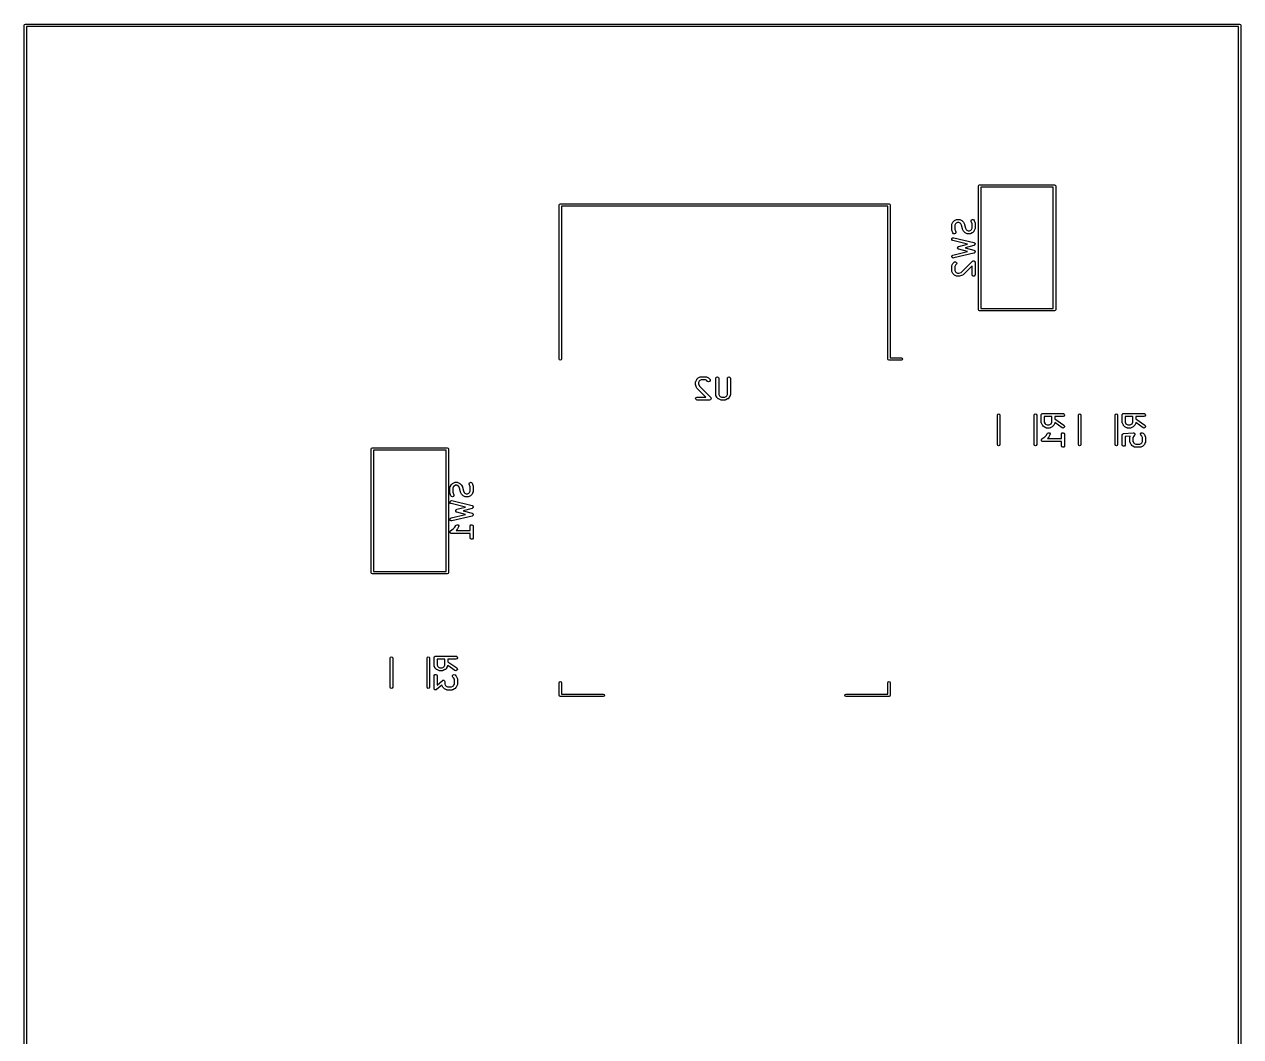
# Model space of a CAD drawing. Extents: x 107 to 167, y -145 to -45.
# Drawn here: x 107 to 167.1, y -95 to -45 of the extents above; entities that cross this region are included whole.
import ezdxf

# ---------------------------------------------------------------- set-up
doc = ezdxf.new("R2010")
doc.units = 0
doc.layers.add('BLACK', color=7, linetype='CONTINUOUS')

msp = doc.modelspace()

# ---------------------------------------------------------------- linework, layer by layer
at = {"layer": 'BLACK', "linetype": 'CONTINUOUS'}
for p, q in [((106.95, -45), (106.965, -44.9646)), ((106.95, -145), (106.95, -45)), ((106.965, -44.9646), (107, -44.95)), ((107, -44.95), (167, -44.95)), ((107.05, -45.05), (107.05, -144.95)), ((166.95, -45.05), (107.05, -45.05)), ((166.95, -144.95), (166.95, -45.05)), ((167, -44.95), (167.035, -44.9646)), ((167.035, -44.9646), (167.05, -45)), ((167.05, -45), (167.05, -145)), ((154.108, -52.8976), (154.15, -52.88)), ((154.15, -52.88), (157.85, -52.88)), ((157.85, -52.88), (157.892, -52.8976)), ((154.09, -52.94), (154.108, -52.8976)), ((154.09, -59.06), (154.09, -52.94)), ((154.21, -53), (154.21, -59)), ((157.79, -53), (154.21, -53)), ((157.79, -59), (157.79, -53)), ((157.892, -52.8976), (157.91, -52.94)), ((157.91, -52.94), (157.91, -59.06)), ((133.375, -53.88), (133.393, -53.8376)), ((133.375, -61.5), (133.375, -53.88)), ((133.393, -53.8376), (133.435, -53.82)), ((133.435, -53.82), (149.675, -53.82)), ((149.615, -53.94), (133.495, -53.94)), ((133.495, -53.94), (133.495, -61.5)), ((149.615, -61.5), (149.615, -53.94)), ((149.675, -53.82), (149.717, -53.8376)), ((149.717, -53.8376), (149.735, -53.88)), ((149.735, -53.88), (149.735, -61.44)), ((152.847, -54.7089), (152.895, -54.6613)), ((152.895, -54.6613), (152.913, -54.6484)), ((152.913, -54.6484), (152.914, -54.6472)), ((152.914, -54.6472), (153.009, -54.5996)), ((153.009, -54.5996), (153.034, -54.5922)), ((153.034, -54.5922), (153.039, -54.5932)), ((153.039, -54.5932), (153.043, -54.5917)), ((153.043, -54.5917), (153.138, -54.5917)), ((153.138, -54.5917), (153.164, -54.5962)), ((153.164, -54.5962), (153.167, -54.5991)), ((153.167, -54.5991), (153.172, -54.5996)), ((153.172, -54.5996), (153.267, -54.6472)), ((153.267, -54.6472), (153.285, -54.6606)), ((153.285, -54.6606), (153.286, -54.6613)), ((153.286, -54.6613), (153.334, -54.7089)), ((153.73, -54.6646), (153.749, -54.6169)), ((153.734, -54.6904), (153.73, -54.6646)), ((153.777, -54.8217), (153.734, -54.6904)), ((153.749, -54.6169), (153.794, -54.5925)), ((153.794, -54.5925), (153.844, -54.6028)), ((153.844, -54.6028), (153.876, -54.6429)), ((153.876, -54.6429), (153.924, -54.7858)), ((152.777, -54.8571), (152.782, -54.8315)), ((152.777, -55.0952), (152.777, -54.8571)), ((152.778, -55.0968), (152.777, -55.0952)), ((152.781, -55.119), (152.778, -55.0968)), ((152.829, -55.2618), (152.781, -55.119)), ((152.782, -54.8315), (152.785, -54.8281)), ((152.785, -54.8236), (152.833, -54.7284)), ((152.785, -54.8281), (152.785, -54.8236)), ((152.861, -55.302), (152.829, -55.2618)), ((152.833, -54.7284), (152.846, -54.7104)), ((152.846, -54.7104), (152.847, -54.7089)), ((152.956, -55.2879), (152.911, -55.3123)), ((152.962, -54.8063), (152.927, -54.8748)), ((152.927, -54.8748), (152.927, -55.0831)), ((152.927, -55.0831), (152.971, -55.2144)), ((152.975, -55.2401), (152.956, -55.2879)), ((152.992, -54.7759), (152.962, -54.8063)), ((152.971, -55.2144), (152.975, -55.2401)), ((153.061, -54.7417), (152.992, -54.7759)), ((153.12, -54.7417), (153.061, -54.7417)), ((153.189, -54.7759), (153.12, -54.7417)), ((153.219, -54.8063), (153.189, -54.7759)), ((153.258, -54.8833), (153.219, -54.8063)), ((153.303, -55.0658), (153.258, -54.8833)), ((153.305, -55.0688), (153.303, -55.0658)), ((153.309, -55.0812), (153.305, -55.0688)), ((153.357, -55.1764), (153.309, -55.0812)), ((153.334, -54.7089), (153.347, -54.7272)), ((153.347, -54.7272), (153.348, -54.7284)), ((153.348, -54.7284), (153.396, -54.8236)), ((153.358, -55.1775), (153.357, -55.1764)), ((153.371, -55.1959), (153.358, -55.1775)), ((153.418, -55.2435), (153.371, -55.1959)), ((153.396, -54.8236), (153.399, -54.836)), ((153.399, -54.836), (153.401, -54.839)), ((153.401, -54.839), (153.447, -55.0214)), ((153.42, -55.2442), (153.418, -55.2435)), ((153.438, -55.2576), (153.42, -55.2442)), ((153.533, -55.3052), (153.438, -55.2576)), ((153.447, -55.0214), (153.485, -55.0984)), ((153.485, -55.0984), (153.516, -55.1288)), ((153.516, -55.1288), (153.584, -55.1631)), ((153.584, -55.1631), (153.644, -55.1631)), ((153.644, -55.1631), (153.713, -55.1288)), ((153.791, -55.2576), (153.695, -55.3052)), ((153.713, -55.1288), (153.743, -55.0984)), ((153.743, -55.0984), (153.777, -55.0299)), ((153.777, -55.0299), (153.777, -54.8217)), ((153.792, -55.2564), (153.791, -55.2576)), ((153.81, -55.2435), (153.792, -55.2564)), ((153.858, -55.1959), (153.81, -55.2435)), ((153.872, -55.1764), (153.858, -55.1944)), ((153.858, -55.1944), (153.858, -55.1959)), ((153.919, -55.0812), (153.872, -55.1764)), ((153.92, -55.0767), (153.919, -55.0812)), ((153.923, -55.0733), (153.92, -55.0767)), ((153.927, -55.0476), (153.923, -55.0733)), ((153.924, -54.7858), (153.927, -54.808)), ((153.927, -54.808), (153.927, -54.8095)), ((153.927, -54.8095), (153.927, -55.0476)), ((152.781, -55.5929), (152.784, -55.5416)), ((152.811, -55.634), (152.781, -55.5929)), ((152.784, -55.5416), (152.819, -55.5044)), ((152.835, -55.6444), (152.811, -55.634)), ((152.819, -55.5044), (152.87, -55.4985)), ((153.546, -55.8136), (152.835, -55.6444)), ((152.911, -55.3123), (152.861, -55.302)), ((152.87, -55.4985), (153.87, -55.7366)), ((153.119, -55.9275), (153.546, -55.8136)), ((153.872, -55.882), (153.429, -56)), ((153.538, -55.3057), (153.533, -55.3052)), ((153.541, -55.3086), (153.538, -55.3057)), ((153.567, -55.3131), (153.541, -55.3086)), ((153.662, -55.3131), (153.567, -55.3131)), ((153.666, -55.3116), (153.662, -55.3131)), ((153.67, -55.3126), (153.666, -55.3116)), ((153.695, -55.3052), (153.67, -55.3126)), ((153.87, -55.7366), (153.894, -55.7469)), ((153.878, -55.8775), (153.872, -55.882)), ((153.886, -55.8766), (153.878, -55.8775)), ((153.899, -55.8632), (153.886, -55.8766)), ((153.894, -55.7469), (153.898, -55.7532)), ((153.898, -55.7532), (153.905, -55.7566)), ((153.914, -55.8526), (153.899, -55.8632)), ((153.905, -55.7566), (153.913, -55.7733)), ((153.913, -55.7733), (153.924, -55.7881)), ((153.916, -55.845), (153.914, -55.8526)), ((153.921, -55.8393), (153.916, -55.845)), ((153.922, -55.8209), (153.921, -55.8393)), ((153.927, -55.8031), (153.922, -55.8209)), ((153.924, -55.7881), (153.924, -55.7959)), ((153.924, -55.7959), (153.927, -55.8031)), ((152.778, -56.433), (152.792, -56.3838)), ((152.798, -56.4801), (152.778, -56.433)), ((152.792, -56.3838), (152.835, -56.3556)), ((152.844, -56.5031), (152.798, -56.4801)), ((152.835, -56.3556), (153.546, -56.1864)), ((153.87, -56.2634), (152.87, -56.5015)), ((153.063, -56.0064), (153.068, -55.9877)), ((153.066, -56.0127), (153.063, -56.0064)), ((153.066, -56.0195), (153.066, -56.0127)), ((153.077, -56.0354), (153.066, -56.0195)), ((153.068, -55.9877), (153.07, -55.9684)), ((153.07, -55.9684), (153.075, -55.9635)), ((153.075, -55.9635), (153.077, -55.9569)), ((153.077, -55.9569), (153.093, -55.9458)), ((153.085, -56.053), (153.077, -56.0354)), ((153.091, -56.0559), (153.085, -56.053)), ((153.095, -56.0615), (153.091, -56.0559)), ((153.093, -55.9458), (153.106, -55.9321)), ((153.119, -56.0725), (153.095, -56.0615)), ((153.106, -55.9321), (153.113, -55.9315)), ((153.113, -55.9315), (153.119, -55.9275)), ((153.546, -56.1864), (153.119, -56.0725)), ((153.429, -56), (153.872, -56.118)), ((153.876, -56.2591), (153.87, -56.2634)), ((153.872, -56.118), (153.895, -56.129)), ((153.884, -56.2584), (153.876, -56.2591)), ((153.897, -56.2453), (153.884, -56.2584)), ((153.895, -56.129), (153.9, -56.1354)), ((153.913, -56.2352), (153.897, -56.2453)), ((153.9, -56.1354), (153.907, -56.139)), ((153.907, -56.139), (153.914, -56.1559)), ((153.915, -56.2277), (153.913, -56.2352)), ((153.914, -56.1559), (153.925, -56.171)), ((153.92, -56.2221), (153.915, -56.2277)), ((153.922, -56.2037), (153.92, -56.2221)), ((153.927, -56.186), (153.922, -56.2037)), ((153.925, -56.171), (153.924, -56.1788)), ((153.924, -56.1788), (153.927, -56.186)), ((152.777, -56.9048), (152.782, -56.8791)), ((152.777, -57.1429), (152.777, -56.9048)), ((152.782, -56.8791), (152.785, -56.8757)), ((152.785, -56.8712), (152.833, -56.776)), ((152.785, -56.8757), (152.785, -56.8712)), ((152.833, -56.776), (152.846, -56.758)), ((152.87, -56.5015), (152.844, -56.5031)), ((152.846, -56.758), (152.847, -56.7565)), ((152.847, -56.7565), (152.895, -56.7089)), ((152.895, -56.7089), (152.916, -56.6939)), ((152.916, -56.6939), (152.967, -56.6895)), ((152.962, -56.8539), (152.927, -56.9225)), ((152.927, -56.9225), (152.927, -57.1252)), ((153.001, -56.8149), (152.962, -56.8539)), ((152.967, -56.6895), (153.009, -56.7189)), ((153.022, -56.7684), (153.001, -56.8149)), ((153.009, -56.7189), (153.022, -56.7684)), ((153.24, -57.2202), (153.799, -56.6613)), ((153.777, -56.8954), (153.334, -57.3387)), ((153.777, -57.3333), (153.777, -56.8954)), ((153.799, -56.6613), (153.813, -56.6519)), ((153.813, -56.6519), (153.815, -56.6493)), ((153.815, -56.6493), (153.817, -56.649)), ((153.817, -56.649), (153.821, -56.6463)), ((153.821, -56.6463), (153.843, -56.6443)), ((153.843, -56.6443), (153.865, -56.6404)), ((153.865, -56.6404), (153.868, -56.6421)), ((153.868, -56.6421), (153.872, -56.6418)), ((153.872, -56.6418), (153.89, -56.6548)), ((153.89, -56.6548), (153.91, -56.6661)), ((153.91, -56.6661), (153.911, -56.6693)), ((153.911, -56.6693), (153.914, -56.6713)), ((153.914, -56.6713), (153.92, -56.6931)), ((153.92, -56.6931), (153.927, -56.7143)), ((153.927, -56.7143), (153.927, -57.3333)), ((152.779, -57.1471), (152.777, -57.1429)), ((152.778, -57.1514), (152.779, -57.1471)), ((152.785, -57.1764), (152.778, -57.1514)), ((152.833, -57.2716), (152.785, -57.1764)), ((152.834, -57.2728), (152.833, -57.2716)), ((152.847, -57.2911), (152.834, -57.2728)), ((152.895, -57.3387), (152.847, -57.2911)), ((152.896, -57.3394), (152.895, -57.3387)), ((152.914, -57.3528), (152.896, -57.3394)), ((153.009, -57.4004), (152.914, -57.3528)), ((152.927, -57.1252), (152.962, -57.1937)), ((152.962, -57.1937), (152.992, -57.2241)), ((152.992, -57.2241), (153.061, -57.2583)), ((153.014, -57.4009), (153.009, -57.4004)), ((153.017, -57.4038), (153.014, -57.4009)), ((153.043, -57.4083), (153.017, -57.4038)), ((153.138, -57.4083), (153.043, -57.4083)), ((153.061, -57.2583), (153.126, -57.2583)), ((153.126, -57.2583), (153.24, -57.2202)), ((153.14, -57.4078), (153.138, -57.4083)), ((153.162, -57.4045), (153.14, -57.4078)), ((153.305, -57.3569), (153.162, -57.4045)), ((153.308, -57.3541), (153.305, -57.3569)), ((153.313, -57.3537), (153.308, -57.3541)), ((153.334, -57.3387), (153.313, -57.3537)), ((153.795, -57.3815), (153.777, -57.3333)), ((153.839, -57.4072), (153.795, -57.3815)), ((153.89, -57.3983), (153.839, -57.4072)), ((153.923, -57.359), (153.89, -57.3983)), ((153.927, -57.3333), (153.923, -57.359)), ((154.108, -59.1024), (154.09, -59.06)), ((154.15, -59.12), (154.108, -59.1024)), ((157.85, -59.12), (154.15, -59.12)), ((154.21, -59), (157.79, -59)), ((157.892, -59.1024), (157.85, -59.12)), ((157.91, -59.06), (157.892, -59.1024)), ((133.393, -61.5424), (133.375, -61.5)), ((133.435, -61.56), (133.393, -61.5424)), ((133.477, -61.5424), (133.435, -61.56)), ((133.495, -61.5), (133.477, -61.5424)), ((149.633, -61.5424), (149.615, -61.5)), ((149.675, -61.56), (149.633, -61.5424)), ((150.285, -61.56), (149.675, -61.56)), ((149.735, -61.44), (150.285, -61.44)), ((150.285, -61.44), (150.327, -61.4576)), ((150.327, -61.5424), (150.285, -61.56)), ((150.327, -61.4576), (150.345, -61.5)), ((150.345, -61.5), (150.327, -61.5424)), ((140.171, -62.5141), (140.184, -62.4961)), ((140.184, -62.4961), (140.185, -62.4946)), ((140.185, -62.4946), (140.233, -62.447)), ((140.233, -62.447), (140.251, -62.4341)), ((140.251, -62.4341), (140.252, -62.4329)), ((140.252, -62.4329), (140.347, -62.3853)), ((140.347, -62.3853), (140.372, -62.3779)), ((140.372, -62.3779), (140.377, -62.3789)), ((140.377, -62.3789), (140.381, -62.3774)), ((140.381, -62.3774), (140.619, -62.3774)), ((140.619, -62.3774), (140.645, -62.3819)), ((140.645, -62.3819), (140.648, -62.3848)), ((140.648, -62.3848), (140.653, -62.3853)), ((140.653, -62.3853), (140.748, -62.4329)), ((140.748, -62.4329), (140.766, -62.4463)), ((140.766, -62.4463), (140.767, -62.447)), ((140.767, -62.447), (140.815, -62.4946)), ((140.815, -62.4946), (140.83, -62.5159)), ((141.115, -62.4524), (141.12, -62.4267)), ((141.115, -63.2619), (141.115, -62.4524)), ((141.12, -62.4267), (141.153, -62.3874)), ((141.153, -62.3874), (141.203, -62.3785)), ((141.203, -62.3785), (141.248, -62.4042)), ((141.248, -62.4042), (141.265, -62.4524)), ((141.265, -62.4524), (141.265, -63.2442)), ((141.687, -62.4524), (141.691, -62.4267)), ((141.687, -63.2442), (141.687, -62.4524)), ((141.691, -62.4267), (141.724, -62.3874)), ((141.724, -62.3874), (141.775, -62.3785)), ((141.775, -62.3785), (141.819, -62.4042)), ((141.819, -62.4042), (141.837, -62.4524)), ((141.837, -62.4524), (141.837, -63.2619)), ((140.115, -62.6429), (140.12, -62.6172)), ((140.115, -62.7381), (140.115, -62.6429)), ((140.116, -62.7396), (140.115, -62.7381)), ((140.119, -62.7618), (140.116, -62.7396)), ((140.167, -62.9047), (140.119, -62.7618)), ((140.12, -62.6172), (140.123, -62.6138)), ((140.123, -62.6093), (140.171, -62.5141)), ((140.123, -62.6138), (140.123, -62.6093)), ((140.17, -62.9082), (140.167, -62.9047)), ((140.17, -62.9126), (140.17, -62.9082)), ((140.185, -62.934), (140.17, -62.9126)), ((140.628, -63.3774), (140.185, -62.934)), ((140.3, -62.592), (140.265, -62.6606)), ((140.265, -62.6606), (140.265, -62.7259)), ((140.265, -62.7259), (140.304, -62.8404)), ((140.33, -62.5616), (140.3, -62.592)), ((140.304, -62.8404), (140.863, -63.3993)), ((140.399, -62.5274), (140.33, -62.5616)), ((140.601, -62.5274), (140.399, -62.5274)), ((140.67, -62.5616), (140.601, -62.5274)), ((140.709, -62.6007), (140.67, -62.5616)), ((140.755, -62.6223), (140.709, -62.6007)), ((140.805, -62.6091), (140.755, -62.6223)), ((140.834, -62.567), (140.805, -62.6091)), ((140.83, -62.5159), (140.834, -62.567)), ((140.117, -63.4394), (140.142, -63.3949)), ((140.126, -63.4899), (140.117, -63.4394)), ((140.165, -63.5229), (140.126, -63.4899)), ((140.142, -63.3949), (140.19, -63.3774)), ((140.19, -63.5274), (140.165, -63.5229)), ((140.19, -63.3774), (140.628, -63.3774)), ((140.81, -63.5274), (140.19, -63.5274)), ((140.831, -63.5197), (140.81, -63.5274)), ((140.853, -63.5138), (140.831, -63.5197)), ((140.855, -63.511), (140.853, -63.5138)), ((140.858, -63.5098), (140.855, -63.511)), ((140.869, -63.4903), (140.858, -63.5098)), ((140.863, -63.3993), (140.872, -63.4128)), ((140.882, -63.4718), (140.869, -63.4903)), ((140.872, -63.4128), (140.874, -63.4149)), ((140.874, -63.4149), (140.875, -63.4169)), ((140.875, -63.4169), (140.877, -63.4207)), ((140.877, -63.4207), (140.879, -63.4432)), ((140.879, -63.4432), (140.883, -63.4654)), ((140.883, -63.4654), (140.882, -63.4684)), ((140.882, -63.4684), (140.882, -63.4718)), ((141.117, -63.2661), (141.115, -63.2619)), ((141.116, -63.2705), (141.117, -63.2661)), ((141.123, -63.2954), (141.116, -63.2705)), ((141.171, -63.3907), (141.123, -63.2954)), ((141.172, -63.3918), (141.171, -63.3907)), ((141.185, -63.4102), (141.172, -63.3918)), ((141.233, -63.4578), (141.185, -63.4102)), ((141.234, -63.4585), (141.233, -63.4578)), ((141.252, -63.4718), (141.234, -63.4585)), ((141.347, -63.5195), (141.252, -63.4718)), ((141.265, -63.2442), (141.3, -63.3127)), ((141.3, -63.3127), (141.33, -63.3431)), ((141.33, -63.3431), (141.399, -63.3774)), ((141.352, -63.52), (141.347, -63.5195)), ((141.355, -63.5229), (141.352, -63.52)), ((141.381, -63.5274), (141.355, -63.5229)), ((141.571, -63.5274), (141.381, -63.5274)), ((141.399, -63.3774), (141.554, -63.3774)), ((141.554, -63.3774), (141.622, -63.3431)), ((141.576, -63.5258), (141.571, -63.5274)), ((141.58, -63.5269), (141.576, -63.5258)), ((141.605, -63.5195), (141.58, -63.5269)), ((141.7, -63.4718), (141.605, -63.5195)), ((141.622, -63.3431), (141.653, -63.3127)), ((141.653, -63.3127), (141.687, -63.2442)), ((141.701, -63.4707), (141.7, -63.4718)), ((141.72, -63.4578), (141.701, -63.4707)), ((141.767, -63.4102), (141.72, -63.4578)), ((141.768, -63.4087), (141.767, -63.4102)), ((141.781, -63.3907), (141.768, -63.4087)), ((141.829, -63.2954), (141.781, -63.3907)), ((141.832, -63.2876), (141.829, -63.291)), ((141.829, -63.291), (141.829, -63.2954)), ((141.837, -63.2619), (141.832, -63.2876)), ((155.03, -64.2729), (155.048, -64.2305)), ((155.03, -65.7271), (155.03, -64.2729)), ((155.048, -64.2305), (155.09, -64.2129)), ((155.09, -64.2129), (155.132, -64.2305)), ((155.132, -64.2305), (155.15, -64.2729)), ((155.15, -64.2729), (155.15, -65.7271)), ((156.85, -64.2729), (156.868, -64.2305)), ((156.85, -65.7271), (156.85, -64.2729)), ((156.868, -64.2305), (156.91, -64.2129)), ((156.91, -64.2129), (156.952, -64.2305)), ((156.952, -64.2305), (156.97, -64.2729)), ((156.97, -64.2729), (156.97, -65.7271)), ((157.197, -64.2619), (157.199, -64.2522)), ((157.197, -64.6429), (157.197, -64.2619)), ((157.199, -64.2489), (157.2, -64.246)), ((157.199, -64.2522), (157.199, -64.2489)), ((157.2, -64.246), (157.202, -64.2363)), ((157.202, -64.2363), (157.214, -64.2213)), ((157.214, -64.2213), (157.224, -64.2045)), ((157.224, -64.2045), (157.231, -64.2021)), ((157.231, -64.2021), (157.235, -64.197)), ((157.235, -64.197), (157.254, -64.1936)), ((157.254, -64.1936), (157.272, -64.1869)), ((157.272, -64.1869), (158.272, -64.1869)), ((158.272, -64.1869), (158.298, -64.1914)), ((158.298, -64.1914), (158.337, -64.2244)), ((158.346, -64.2749), (158.321, -64.3194)), ((158.337, -64.2244), (158.346, -64.2749)), ((159.03, -64.2729), (159.048, -64.2305)), ((159.03, -65.7271), (159.03, -64.2729)), ((159.048, -64.2305), (159.09, -64.2129)), ((159.09, -64.2129), (159.132, -64.2305)), ((159.132, -64.2305), (159.15, -64.2729)), ((159.15, -64.2729), (159.15, -65.7271)), ((160.85, -64.2729), (160.868, -64.2305)), ((160.85, -65.7271), (160.85, -64.2729)), ((160.868, -64.2305), (160.91, -64.2129)), ((160.91, -64.2129), (160.952, -64.2305)), ((160.952, -64.2305), (160.97, -64.2729)), ((160.97, -64.2729), (160.97, -65.7271)), ((161.197, -64.2619), (161.199, -64.2522)), ((161.197, -64.6429), (161.197, -64.2619)), ((161.199, -64.2489), (161.2, -64.246)), ((161.199, -64.2522), (161.199, -64.2489)), ((161.2, -64.246), (161.202, -64.2363)), ((161.202, -64.2363), (161.214, -64.2213)), ((161.214, -64.2213), (161.224, -64.2045)), ((161.224, -64.2045), (161.231, -64.2021)), ((161.231, -64.2021), (161.235, -64.197)), ((161.235, -64.197), (161.254, -64.1936)), ((161.254, -64.1936), (161.272, -64.1869)), ((161.272, -64.1869), (162.272, -64.1869)), ((162.272, -64.1869), (162.298, -64.1914)), ((162.298, -64.1914), (162.337, -64.2244)), ((162.346, -64.2749), (162.321, -64.3194)), ((162.337, -64.2244), (162.346, -64.2749)), ((157.199, -64.6471), (157.197, -64.6429)), ((157.198, -64.6514), (157.199, -64.6471)), ((157.205, -64.6764), (157.198, -64.6514)), ((157.253, -64.7716), (157.205, -64.6764)), ((157.254, -64.7728), (157.253, -64.7716)), ((157.267, -64.7911), (157.254, -64.7728)), ((157.315, -64.8387), (157.267, -64.7911)), ((157.316, -64.8394), (157.315, -64.8387)), ((157.334, -64.8528), (157.316, -64.8394)), ((157.429, -64.9004), (157.334, -64.8528)), ((157.347, -64.3369), (157.347, -64.6252)), ((157.721, -64.3369), (157.347, -64.3369)), ((157.347, -64.6252), (157.382, -64.6937)), ((157.382, -64.6937), (157.412, -64.7241)), ((157.412, -64.7241), (157.481, -64.7583)), ((157.434, -64.9009), (157.429, -64.9004)), ((157.437, -64.9038), (157.434, -64.9009)), ((157.463, -64.9083), (157.437, -64.9038)), ((157.481, -64.7583), (157.588, -64.7583)), ((157.588, -64.7583), (157.657, -64.7241)), ((157.61, -64.9068), (157.606, -64.9083)), ((157.614, -64.9078), (157.61, -64.9068)), ((157.639, -64.9004), (157.614, -64.9078)), ((157.734, -64.8528), (157.639, -64.9004)), ((157.657, -64.7241), (157.687, -64.6937)), ((157.687, -64.6937), (157.721, -64.6252)), ((157.721, -64.6252), (157.721, -64.3369)), ((157.736, -64.8516), (157.734, -64.8528)), ((157.754, -64.8387), (157.736, -64.8516)), ((157.802, -64.7911), (157.754, -64.8387)), ((157.816, -64.7716), (157.802, -64.7896)), ((157.802, -64.7896), (157.802, -64.7911)), ((157.863, -64.6764), (157.816, -64.7716)), ((157.864, -64.6719), (157.863, -64.6764)), ((157.867, -64.6685), (157.864, -64.6719)), ((157.871, -64.6439), (157.867, -64.6685)), ((158.272, -64.3369), (157.871, -64.3369)), ((157.871, -64.3369), (157.871, -64.461)), ((157.871, -64.461), (158.315, -64.7719)), ((158.229, -64.8948), (157.871, -64.6439)), ((158.279, -64.908), (158.229, -64.8948)), ((158.321, -64.3194), (158.272, -64.3369)), ((158.325, -64.8864), (158.279, -64.908)), ((158.315, -64.7719), (158.334, -64.7903)), ((158.347, -64.8399), (158.325, -64.8864)), ((158.334, -64.7903), (158.347, -64.8399)), ((161.199, -64.6471), (161.197, -64.6429)), ((161.198, -64.6514), (161.199, -64.6471)), ((161.205, -64.6764), (161.198, -64.6514)), ((161.253, -64.7716), (161.205, -64.6764)), ((161.254, -64.7728), (161.253, -64.7716)), ((161.267, -64.7911), (161.254, -64.7728)), ((161.315, -64.8387), (161.267, -64.7911)), ((161.316, -64.8394), (161.315, -64.8387)), ((161.334, -64.8528), (161.316, -64.8394)), ((161.429, -64.9004), (161.334, -64.8528)), ((161.347, -64.3369), (161.347, -64.6252)), ((161.721, -64.3369), (161.347, -64.3369)), ((161.347, -64.6252), (161.382, -64.6937)), ((161.382, -64.6937), (161.412, -64.7241)), ((161.412, -64.7241), (161.481, -64.7583)), ((161.434, -64.9009), (161.429, -64.9004)), ((161.437, -64.9038), (161.434, -64.9009)), ((161.463, -64.9083), (161.437, -64.9038)), ((161.481, -64.7583), (161.588, -64.7583)), ((161.588, -64.7583), (161.657, -64.7241)), ((161.61, -64.9068), (161.606, -64.9083)), ((161.614, -64.9078), (161.61, -64.9068)), ((161.639, -64.9004), (161.614, -64.9078)), ((161.734, -64.8528), (161.639, -64.9004)), ((161.657, -64.7241), (161.687, -64.6937)), ((161.687, -64.6937), (161.721, -64.6252)), ((161.721, -64.6252), (161.721, -64.3369)), ((161.736, -64.8516), (161.734, -64.8528)), ((161.754, -64.8387), (161.736, -64.8516)), ((161.802, -64.7911), (161.754, -64.8387)), ((161.816, -64.7716), (161.802, -64.7896)), ((161.802, -64.7896), (161.802, -64.7911)), ((161.863, -64.6764), (161.816, -64.7716)), ((161.864, -64.6719), (161.863, -64.6764)), ((161.867, -64.6685), (161.864, -64.6719)), ((161.871, -64.6439), (161.867, -64.6685)), ((162.272, -64.3369), (161.871, -64.3369)), ((161.871, -64.3369), (161.871, -64.461)), ((161.871, -64.461), (162.315, -64.7719)), ((162.229, -64.8948), (161.871, -64.6439)), ((162.279, -64.908), (162.229, -64.8948)), ((162.321, -64.3194), (162.272, -64.3369)), ((162.325, -64.8864), (162.279, -64.908)), ((162.315, -64.7719), (162.334, -64.7903)), ((162.347, -64.8399), (162.325, -64.8864)), ((162.334, -64.7903), (162.347, -64.8399)), ((157.199, -65.487), (157.201, -65.4832)), ((157.202, -65.5084), (157.199, -65.487)), ((157.2, -65.4789), (157.213, -65.4614)), ((157.201, -65.4832), (157.2, -65.4789)), ((157.204, -65.5301), (157.202, -65.5084)), ((157.213, -65.4614), (157.224, -65.4425)), ((157.224, -65.4425), (157.228, -65.4411)), ((157.228, -65.4411), (157.231, -65.4376)), ((157.231, -65.4376), (157.367, -65.3465)), ((157.367, -65.3465), (157.449, -65.2651)), ((157.449, -65.2651), (157.491, -65.1807)), ((157.606, -64.9083), (157.463, -64.9083)), ((157.491, -65.1807), (157.507, -65.1598)), ((157.564, -65.3626), (157.501, -65.425)), ((157.501, -65.425), (158.197, -65.425)), ((157.507, -65.1598), (157.554, -65.1394)), ((157.554, -65.1394), (157.603, -65.154)), ((157.578, -65.3431), (157.564, -65.3611)), ((157.564, -65.3611), (157.564, -65.3626)), ((157.625, -65.2478), (157.578, -65.3431)), ((157.603, -65.154), (157.631, -65.1969)), ((157.631, -65.1969), (157.625, -65.2478)), ((158.197, -65.2143), (158.202, -65.1886)), ((158.197, -65.425), (158.197, -65.2143)), ((158.202, -65.1886), (158.235, -65.1493)), ((158.235, -65.1493), (158.285, -65.1404)), ((158.285, -65.1404), (158.33, -65.1661)), ((158.33, -65.1661), (158.347, -65.2143)), ((158.347, -65.2143), (158.347, -65.7857)), ((161.197, -65.2619), (161.198, -65.258)), ((161.197, -65.7381), (161.197, -65.2619)), ((161.198, -65.2563), (161.199, -65.2535)), ((161.198, -65.258), (161.198, -65.2563)), ((161.199, -65.2535), (161.202, -65.2363)), ((161.202, -65.2363), (161.212, -65.2241)), ((161.212, -65.2241), (161.219, -65.2095)), ((161.219, -65.2095), (161.228, -65.205)), ((161.228, -65.205), (161.235, -65.197)), ((161.235, -65.197), (161.251, -65.1942)), ((161.251, -65.1942), (161.265, -65.1873)), ((161.265, -65.1873), (161.741, -65.1397)), ((161.596, -65.305), (161.347, -65.3298)), ((161.347, -65.3298), (161.347, -65.7381)), ((161.606, -64.9083), (161.463, -64.9083)), ((161.578, -65.3571), (161.583, -65.3315)), ((161.578, -65.5952), (161.578, -65.3571)), ((161.583, -65.3315), (161.586, -65.3281)), ((161.586, -65.3236), (161.596, -65.305)), ((161.586, -65.3281), (161.586, -65.3236)), ((161.763, -65.3063), (161.728, -65.3748)), ((161.728, -65.3748), (161.728, -65.5775)), ((161.741, -65.1397), (161.767, -65.1416)), ((161.802, -65.2673), (161.763, -65.3063)), ((161.767, -65.1416), (161.767, -65.1419)), ((161.767, -65.1419), (161.768, -65.1418)), ((161.768, -65.1418), (161.789, -65.1563)), ((161.789, -65.1563), (161.809, -65.1705)), ((161.813, -65.2436), (161.802, -65.2667)), ((161.802, -65.2667), (161.802, -65.2669)), ((161.802, -65.2669), (161.802, -65.2673)), ((161.809, -65.1705), (161.81, -65.171)), ((161.81, -65.171), (161.81, -65.1713)), ((161.81, -65.1713), (161.817, -65.1956)), ((161.823, -65.2208), (161.813, -65.2436)), ((161.817, -65.1956), (161.823, -65.2199)), ((161.823, -65.2199), (161.823, -65.2203)), ((161.823, -65.2203), (161.823, -65.2208)), ((162.105, -65.1949), (162.134, -65.1528)), ((162.109, -65.246), (162.105, -65.1949)), ((162.124, -65.2673), (162.109, -65.246)), ((162.163, -65.3063), (162.124, -65.2673)), ((162.134, -65.1528), (162.184, -65.1396)), ((162.197, -65.3748), (162.163, -65.3063)), ((162.184, -65.1396), (162.23, -65.1613)), ((162.197, -65.5775), (162.197, -65.3748)), ((162.23, -65.1613), (162.278, -65.2089)), ((162.278, -65.2089), (162.291, -65.2272)), ((162.291, -65.2272), (162.292, -65.2284)), ((162.292, -65.2284), (162.339, -65.3236)), ((162.339, -65.3236), (162.347, -65.3486)), ((162.347, -65.3486), (162.346, -65.3529)), ((162.346, -65.3529), (162.347, -65.3571)), ((162.347, -65.3571), (162.347, -65.5952)), ((124.09, -65.94), (124.108, -65.8976)), ((124.09, -72.06), (124.09, -65.94)), ((124.108, -65.8976), (124.15, -65.88)), ((124.15, -65.88), (127.85, -65.88)), ((124.21, -66), (124.21, -72)), ((127.79, -66), (124.21, -66)), ((127.79, -72), (127.79, -66)), ((127.85, -65.88), (127.892, -65.8976)), ((127.892, -65.8976), (127.91, -65.94)), ((127.91, -65.94), (127.91, -72.06)), ((155.048, -65.7695), (155.03, -65.7271)), ((155.09, -65.7871), (155.048, -65.7695)), ((155.132, -65.7695), (155.09, -65.7871)), ((155.15, -65.7271), (155.132, -65.7695)), ((156.868, -65.7695), (156.85, -65.7271)), ((156.91, -65.7871), (156.868, -65.7695)), ((156.952, -65.7695), (156.91, -65.7871)), ((156.97, -65.7271), (156.952, -65.7695)), ((157.207, -65.5333), (157.204, -65.5301)), ((157.207, -65.5375), (157.207, -65.5333)), ((157.224, -65.5515), (157.207, -65.5375)), ((157.239, -65.5672), (157.224, -65.5515)), ((157.243, -65.5677), (157.239, -65.5672)), ((157.247, -65.5705), (157.243, -65.5677)), ((157.272, -65.575), (157.247, -65.5705)), ((158.197, -65.575), (157.272, -65.575)), ((158.197, -65.7857), (158.197, -65.575)), ((158.215, -65.8339), (158.197, -65.7857)), ((158.259, -65.8596), (158.215, -65.8339)), ((158.31, -65.8507), (158.259, -65.8596)), ((158.343, -65.8114), (158.31, -65.8507)), ((158.347, -65.7857), (158.343, -65.8114)), ((159.048, -65.7695), (159.03, -65.7271)), ((159.09, -65.7871), (159.048, -65.7695)), ((159.132, -65.7695), (159.09, -65.7871)), ((159.15, -65.7271), (159.132, -65.7695)), ((160.868, -65.7695), (160.85, -65.7271)), ((160.91, -65.7871), (160.868, -65.7695)), ((160.952, -65.7695), (160.91, -65.7871)), ((160.97, -65.7271), (160.952, -65.7695)), ((161.215, -65.7863), (161.197, -65.7381)), ((161.259, -65.812), (161.215, -65.7863)), ((161.31, -65.803), (161.259, -65.812)), ((161.343, -65.7637), (161.31, -65.803)), ((161.347, -65.7381), (161.343, -65.7637)), ((161.58, -65.5995), (161.578, -65.5952)), ((161.579, -65.6038), (161.58, -65.5995)), ((161.586, -65.6288), (161.579, -65.6038)), ((161.634, -65.724), (161.586, -65.6288)), ((161.635, -65.7251), (161.634, -65.724)), ((161.648, -65.7435), (161.635, -65.7251)), ((161.696, -65.7911), (161.648, -65.7435)), ((161.697, -65.7918), (161.696, -65.7911)), ((161.715, -65.8052), (161.697, -65.7918)), ((161.81, -65.8528), (161.715, -65.8052)), ((161.728, -65.5775), (161.763, -65.646)), ((161.763, -65.646), (161.793, -65.6765)), ((161.793, -65.6765), (161.862, -65.7107)), ((161.815, -65.8533), (161.81, -65.8528)), ((161.818, -65.8562), (161.815, -65.8533)), ((161.844, -65.8607), (161.818, -65.8562)), ((162.082, -65.8607), (161.844, -65.8607)), ((161.862, -65.7107), (162.064, -65.7107)), ((162.064, -65.7107), (162.133, -65.6765)), ((162.086, -65.8592), (162.082, -65.8607)), ((162.09, -65.8602), (162.086, -65.8592)), ((162.115, -65.8528), (162.09, -65.8602)), ((162.211, -65.8052), (162.115, -65.8528)), ((162.133, -65.6765), (162.163, -65.646)), ((162.163, -65.646), (162.197, -65.5775)), ((162.212, -65.804), (162.211, -65.8052)), ((162.23, -65.7911), (162.212, -65.804)), ((162.278, -65.7435), (162.23, -65.7911)), ((162.292, -65.724), (162.278, -65.742)), ((162.278, -65.742), (162.278, -65.7435)), ((162.339, -65.6288), (162.292, -65.724)), ((162.34, -65.6243), (162.339, -65.6288)), ((162.343, -65.6209), (162.34, -65.6243)), ((162.347, -65.5952), (162.343, -65.6209)), ((127.977, -67.8571), (127.982, -67.8315)), ((127.977, -68.0952), (127.977, -67.8571)), ((127.982, -67.8315), (127.985, -67.8281)), ((127.985, -67.8236), (128.033, -67.7284)), ((127.985, -67.8281), (127.985, -67.8236)), ((128.033, -67.7284), (128.046, -67.7104)), ((128.046, -67.7104), (128.047, -67.7089)), ((128.047, -67.7089), (128.095, -67.6613)), ((128.095, -67.6613), (128.113, -67.6484)), ((128.113, -67.6484), (128.114, -67.6472)), ((128.114, -67.6472), (128.209, -67.5996)), ((128.162, -67.8063), (128.127, -67.8748)), ((128.127, -67.8748), (128.127, -68.0831)), ((128.192, -67.7759), (128.162, -67.8063)), ((128.261, -67.7417), (128.192, -67.7759)), ((128.209, -67.5996), (128.234, -67.5922)), ((128.234, -67.5922), (128.239, -67.5932)), ((128.239, -67.5932), (128.243, -67.5917)), ((128.243, -67.5917), (128.338, -67.5917)), ((128.32, -67.7417), (128.261, -67.7417)), ((128.389, -67.7759), (128.32, -67.7417)), ((128.338, -67.5917), (128.364, -67.5962)), ((128.364, -67.5962), (128.367, -67.5991)), ((128.367, -67.5991), (128.372, -67.5996)), ((128.372, -67.5996), (128.467, -67.6472)), ((128.419, -67.8063), (128.389, -67.7759)), ((128.458, -67.8833), (128.419, -67.8063)), ((128.503, -68.0658), (128.458, -67.8833)), ((128.467, -67.6472), (128.485, -67.6606)), ((128.485, -67.6606), (128.486, -67.6613)), ((128.486, -67.6613), (128.534, -67.7089)), ((128.534, -67.7089), (128.547, -67.7272)), ((128.547, -67.7272), (128.548, -67.7284)), ((128.548, -67.7284), (128.596, -67.8236)), ((128.596, -67.8236), (128.599, -67.836)), ((128.599, -67.836), (128.601, -67.839)), ((128.601, -67.839), (128.647, -68.0214)), ((128.93, -67.6646), (128.949, -67.6169)), ((128.934, -67.6904), (128.93, -67.6646)), ((128.977, -67.8217), (128.934, -67.6904)), ((128.949, -67.6169), (128.994, -67.5925)), ((128.977, -68.0299), (128.977, -67.8217)), ((128.994, -67.5925), (129.044, -67.6028)), ((129.044, -67.6028), (129.076, -67.6429)), ((129.076, -67.6429), (129.124, -67.7858)), ((129.124, -67.7858), (129.127, -67.808)), ((129.127, -67.808), (129.127, -67.8095)), ((129.127, -67.8095), (129.127, -68.0476)), ((127.978, -68.0968), (127.977, -68.0952)), ((127.981, -68.119), (127.978, -68.0968)), ((128.029, -68.2618), (127.981, -68.119)), ((127.984, -68.5416), (128.019, -68.5044)), ((128.019, -68.5044), (128.07, -68.4985)), ((128.061, -68.302), (128.029, -68.2618)), ((128.111, -68.3123), (128.061, -68.302)), ((128.07, -68.4985), (129.07, -68.7366)), ((128.156, -68.2879), (128.111, -68.3123)), ((128.127, -68.0831), (128.171, -68.2144)), ((128.175, -68.2401), (128.156, -68.2879)), ((128.171, -68.2144), (128.175, -68.2401)), ((128.505, -68.0688), (128.503, -68.0658)), ((128.509, -68.0812), (128.505, -68.0688)), ((128.557, -68.1764), (128.509, -68.0812)), ((128.558, -68.1775), (128.557, -68.1764)), ((128.571, -68.1959), (128.558, -68.1775)), ((128.618, -68.2435), (128.571, -68.1959)), ((128.62, -68.2442), (128.618, -68.2435)), ((128.638, -68.2576), (128.62, -68.2442)), ((128.733, -68.3052), (128.638, -68.2576)), ((128.647, -68.0214), (128.685, -68.0984)), ((128.685, -68.0984), (128.716, -68.1288)), ((128.716, -68.1288), (128.784, -68.1631)), ((128.738, -68.3057), (128.733, -68.3052)), ((128.741, -68.3086), (128.738, -68.3057)), ((128.767, -68.3131), (128.741, -68.3086)), ((128.862, -68.3131), (128.767, -68.3131)), ((128.784, -68.1631), (128.844, -68.1631)), ((128.844, -68.1631), (128.913, -68.1288)), ((128.866, -68.3116), (128.862, -68.3131)), ((128.87, -68.3126), (128.866, -68.3116)), ((128.895, -68.3052), (128.87, -68.3126)), ((128.991, -68.2576), (128.895, -68.3052)), ((128.913, -68.1288), (128.943, -68.0984)), ((128.943, -68.0984), (128.977, -68.0299)), ((128.992, -68.2564), (128.991, -68.2576)), ((129.01, -68.2435), (128.992, -68.2564)), ((129.058, -68.1959), (129.01, -68.2435)), ((129.072, -68.1764), (129.058, -68.1944)), ((129.058, -68.1944), (129.058, -68.1959)), ((129.119, -68.0812), (129.072, -68.1764)), ((129.12, -68.0767), (129.119, -68.0812)), ((129.123, -68.0733), (129.12, -68.0767)), ((129.127, -68.0476), (129.123, -68.0733)), ((127.981, -68.5929), (127.984, -68.5416)), ((128.011, -68.634), (127.981, -68.5929)), ((128.035, -68.6444), (128.011, -68.634)), ((128.746, -68.8136), (128.035, -68.6444)), ((128.263, -69.0064), (128.268, -68.9877)), ((128.266, -69.0127), (128.263, -69.0064)), ((128.266, -69.0195), (128.266, -69.0127)), ((128.277, -69.0354), (128.266, -69.0195)), ((128.268, -68.9877), (128.27, -68.9684)), ((128.27, -68.9684), (128.275, -68.9635)), ((128.275, -68.9635), (128.277, -68.9569)), ((128.277, -68.9569), (128.293, -68.9458)), ((128.285, -69.053), (128.277, -69.0354)), ((128.291, -69.0559), (128.285, -69.053)), ((128.295, -69.0615), (128.291, -69.0559)), ((128.293, -68.9458), (128.306, -68.9321)), ((128.319, -69.0725), (128.295, -69.0615)), ((128.306, -68.9321), (128.313, -68.9315)), ((128.313, -68.9315), (128.319, -68.9275)), ((128.319, -68.9275), (128.746, -68.8136)), ((128.746, -69.1864), (128.319, -69.0725)), ((129.072, -68.882), (128.629, -69)), ((128.629, -69), (129.072, -69.118)), ((129.07, -68.7366), (129.094, -68.7469)), ((129.078, -68.8775), (129.072, -68.882)), ((129.086, -68.8766), (129.078, -68.8775)), ((129.099, -68.8632), (129.086, -68.8766)), ((129.094, -68.7469), (129.098, -68.7532)), ((129.098, -68.7532), (129.105, -68.7566)), ((129.114, -68.8526), (129.099, -68.8632)), ((129.105, -68.7566), (129.113, -68.7733)), ((129.113, -68.7733), (129.124, -68.7881)), ((129.116, -68.845), (129.114, -68.8526)), ((129.121, -68.8393), (129.116, -68.845)), ((129.122, -68.8209), (129.121, -68.8393)), ((129.127, -68.8031), (129.122, -68.8209)), ((129.124, -68.7881), (129.124, -68.7959)), ((129.124, -68.7959), (129.127, -68.8031)), ((127.978, -69.433), (127.992, -69.3838)), ((127.998, -69.4801), (127.978, -69.433)), ((127.992, -69.3838), (128.035, -69.3556)), ((128.044, -69.5031), (127.998, -69.4801)), ((128.035, -69.3556), (128.746, -69.1864)), ((128.07, -69.5015), (128.044, -69.5031)), ((129.07, -69.2634), (128.07, -69.5015)), ((128.271, -69.7284), (128.287, -69.7074)), ((128.287, -69.7074), (128.334, -69.687)), ((128.334, -69.687), (128.383, -69.7017)), ((128.383, -69.7017), (128.411, -69.7445)), ((128.982, -69.7363), (129.015, -69.697)), ((129.015, -69.697), (129.065, -69.688)), ((129.065, -69.688), (129.11, -69.7137)), ((129.076, -69.2591), (129.07, -69.2634)), ((129.072, -69.118), (129.095, -69.129)), ((129.084, -69.2584), (129.076, -69.2591)), ((129.097, -69.2453), (129.084, -69.2584)), ((129.095, -69.129), (129.1, -69.1354)), ((129.113, -69.2352), (129.097, -69.2453)), ((129.1, -69.1354), (129.107, -69.139)), ((129.107, -69.139), (129.114, -69.1559)), ((129.11, -69.7137), (129.127, -69.7619)), ((129.115, -69.2277), (129.113, -69.2352)), ((129.114, -69.1559), (129.125, -69.171)), ((129.12, -69.2221), (129.115, -69.2277)), ((129.122, -69.2037), (129.12, -69.2221)), ((129.127, -69.186), (129.122, -69.2037)), ((129.125, -69.171), (129.124, -69.1788)), ((129.124, -69.1788), (129.127, -69.186)), ((127.979, -70.0346), (127.981, -70.0309)), ((127.982, -70.056), (127.979, -70.0346)), ((127.98, -70.0266), (127.993, -70.009)), ((127.981, -70.0309), (127.98, -70.0266)), ((127.984, -70.0778), (127.982, -70.056)), ((127.987, -70.0809), (127.984, -70.0778)), ((127.987, -70.0851), (127.987, -70.0809)), ((128.004, -70.0991), (127.987, -70.0851)), ((127.993, -70.009), (128.004, -69.9902)), ((128.004, -69.9902), (128.008, -69.9887)), ((128.019, -70.1148), (128.004, -70.0991)), ((128.008, -69.9887), (128.011, -69.9852)), ((128.011, -69.9852), (128.147, -69.8941)), ((128.023, -70.1153), (128.019, -70.1148)), ((128.027, -70.1181), (128.023, -70.1153)), ((128.052, -70.1226), (128.027, -70.1181)), ((128.977, -70.1226), (128.052, -70.1226)), ((128.147, -69.8941), (128.229, -69.8127)), ((128.229, -69.8127), (128.271, -69.7284)), ((128.344, -69.9102), (128.281, -69.9726)), ((128.281, -69.9726), (128.977, -69.9726)), ((128.358, -69.8907), (128.344, -69.9087)), ((128.344, -69.9087), (128.344, -69.9102)), ((128.405, -69.7954), (128.358, -69.8907)), ((128.411, -69.7445), (128.405, -69.7954)), ((128.977, -69.7619), (128.982, -69.7363)), ((128.977, -69.9726), (128.977, -69.7619)), ((128.977, -70.3333), (128.977, -70.1226)), ((129.127, -69.7619), (129.127, -70.3333)), ((128.995, -70.3815), (128.977, -70.3333)), ((129.039, -70.4072), (128.995, -70.3815)), ((129.09, -70.3983), (129.039, -70.4072)), ((129.123, -70.359), (129.09, -70.3983)), ((129.127, -70.3333), (129.123, -70.359)), ((124.108, -72.1024), (124.09, -72.06)), ((124.15, -72.12), (124.108, -72.1024)), ((127.85, -72.12), (124.15, -72.12)), ((124.21, -72), (127.79, -72)), ((127.892, -72.1024), (127.85, -72.12)), ((127.91, -72.06), (127.892, -72.1024)), ((125.03, -76.2729), (125.048, -76.2305)), ((125.03, -77.7271), (125.03, -76.2729)), ((125.048, -76.2305), (125.09, -76.2129)), ((125.09, -76.2129), (125.132, -76.2305)), ((125.132, -76.2305), (125.15, -76.2729)), ((125.15, -76.2729), (125.15, -77.7271)), ((126.85, -76.2729), (126.868, -76.2305)), ((126.85, -77.7271), (126.85, -76.2729)), ((126.868, -76.2305), (126.91, -76.2129)), ((126.91, -76.2129), (126.952, -76.2305)), ((126.952, -76.2305), (126.97, -76.2729)), ((126.97, -76.2729), (126.97, -77.7271)), ((127.197, -76.2619), (127.199, -76.2522)), ((127.197, -76.6429), (127.197, -76.2619)), ((127.199, -76.2489), (127.2, -76.246)), ((127.199, -76.2522), (127.199, -76.2489)), ((127.2, -76.246), (127.202, -76.2363)), ((127.202, -76.2363), (127.214, -76.2213)), ((127.214, -76.2213), (127.224, -76.2045)), ((127.224, -76.2045), (127.231, -76.2021)), ((127.231, -76.2021), (127.235, -76.197)), ((127.235, -76.197), (127.254, -76.1936)), ((127.254, -76.1936), (127.272, -76.1869)), ((127.272, -76.1869), (128.272, -76.1869)), ((128.272, -76.1869), (128.298, -76.1914)), ((128.321, -76.3194), (128.272, -76.3369)), ((128.298, -76.1914), (128.337, -76.2244)), ((128.346, -76.2749), (128.321, -76.3194)), ((128.337, -76.2244), (128.346, -76.2749)), ((127.199, -76.6471), (127.197, -76.6429)), ((127.198, -76.6514), (127.199, -76.6471)), ((127.205, -76.6764), (127.198, -76.6514)), ((127.253, -76.7716), (127.205, -76.6764)), ((127.254, -76.7728), (127.253, -76.7716)), ((127.267, -76.7911), (127.254, -76.7728)), ((127.315, -76.8387), (127.267, -76.7911)), ((127.316, -76.8394), (127.315, -76.8387)), ((127.334, -76.8528), (127.316, -76.8394)), ((127.429, -76.9004), (127.334, -76.8528)), ((127.347, -76.3369), (127.347, -76.6252)), ((127.721, -76.3369), (127.347, -76.3369)), ((127.347, -76.6252), (127.382, -76.6937)), ((127.382, -76.6937), (127.412, -76.7241)), ((127.412, -76.7241), (127.481, -76.7583)), ((127.434, -76.9009), (127.429, -76.9004)), ((127.437, -76.9038), (127.434, -76.9009)), ((127.463, -76.9083), (127.437, -76.9038)), ((127.606, -76.9083), (127.463, -76.9083)), ((127.481, -76.7583), (127.588, -76.7583)), ((127.588, -76.7583), (127.657, -76.7241)), ((127.61, -76.9068), (127.606, -76.9083)), ((127.614, -76.9078), (127.61, -76.9068)), ((127.639, -76.9004), (127.614, -76.9078)), ((127.734, -76.8528), (127.639, -76.9004)), ((127.657, -76.7241), (127.687, -76.6937)), ((127.687, -76.6937), (127.721, -76.6252)), ((127.721, -76.6252), (127.721, -76.3369)), ((127.736, -76.8516), (127.734, -76.8528)), ((127.754, -76.8387), (127.736, -76.8516)), ((127.802, -76.7911), (127.754, -76.8387)), ((127.816, -76.7716), (127.802, -76.7896)), ((127.802, -76.7896), (127.802, -76.7911)), ((127.863, -76.6764), (127.816, -76.7716)), ((127.864, -76.6719), (127.863, -76.6764)), ((127.867, -76.6685), (127.864, -76.6719)), ((127.871, -76.6439), (127.867, -76.6685)), ((128.272, -76.3369), (127.871, -76.3369)), ((127.871, -76.3369), (127.871, -76.461)), ((127.871, -76.461), (128.315, -76.7719)), ((128.229, -76.8948), (127.871, -76.6439)), ((128.279, -76.908), (128.229, -76.8948)), ((128.325, -76.8864), (128.279, -76.908)), ((128.315, -76.7719), (128.334, -76.7903)), ((128.347, -76.8399), (128.325, -76.8864)), ((128.334, -76.7903), (128.347, -76.8399)), ((127.197, -77.1667), (127.202, -77.141)), ((127.197, -77.7857), (127.197, -77.1667)), ((127.202, -77.141), (127.235, -77.1017)), ((127.235, -77.1017), (127.285, -77.0928)), ((127.285, -77.0928), (127.33, -77.1185)), ((127.33, -77.1185), (127.347, -77.1667)), ((127.347, -77.1667), (127.347, -77.6204)), ((127.347, -77.6204), (127.604, -77.3959)), ((127.604, -77.3959), (127.614, -77.3901)), ((127.614, -77.3901), (127.616, -77.3874)), ((127.616, -77.3874), (127.619, -77.3869)), ((127.619, -77.3869), (127.626, -77.3824)), ((127.626, -77.3824), (127.646, -77.382)), ((127.646, -77.382), (127.666, -77.3785)), ((127.666, -77.3785), (127.672, -77.3815)), ((127.672, -77.3815), (127.678, -77.3814)), ((127.678, -77.3814), (127.693, -77.3941)), ((127.693, -77.3941), (127.711, -77.4042)), ((127.711, -77.4042), (127.713, -77.4098)), ((127.713, -77.4098), (127.717, -77.4135)), ((127.717, -77.4135), (127.721, -77.4334)), ((127.721, -77.4334), (127.728, -77.4524)), ((127.728, -77.4524), (127.728, -77.5775)), ((128.105, -77.1473), (128.134, -77.1052)), ((128.109, -77.1984), (128.105, -77.1473)), ((128.124, -77.2197), (128.109, -77.1984)), ((128.163, -77.2587), (128.124, -77.2197)), ((128.134, -77.1052), (128.184, -77.092)), ((128.197, -77.3272), (128.163, -77.2587)), ((128.184, -77.092), (128.23, -77.1136)), ((128.197, -77.5775), (128.197, -77.3272)), ((128.23, -77.1136), (128.278, -77.1613)), ((128.278, -77.1613), (128.291, -77.1796)), ((128.291, -77.1796), (128.292, -77.1807)), ((128.292, -77.1807), (128.339, -77.276)), ((128.339, -77.276), (128.347, -77.3009)), ((128.347, -77.3009), (128.346, -77.3053)), ((128.346, -77.3053), (128.347, -77.3095)), ((128.347, -77.3095), (128.347, -77.5952)), ((133.375, -77.5), (133.393, -77.4576)), ((133.375, -78.12), (133.375, -77.5)), ((133.393, -77.4576), (133.435, -77.44)), ((133.435, -77.44), (133.477, -77.4576)), ((133.477, -77.4576), (133.495, -77.5)), ((133.495, -77.5), (133.495, -78.06)), ((149.615, -77.5), (149.633, -77.4576)), ((149.615, -78.06), (149.615, -77.5)), ((149.633, -77.4576), (149.675, -77.44)), ((149.675, -77.44), (149.717, -77.4576)), ((149.717, -77.4576), (149.735, -77.5)), ((149.735, -77.5), (149.735, -78.12)), ((125.048, -77.7695), (125.03, -77.7271)), ((125.09, -77.7871), (125.048, -77.7695)), ((125.132, -77.7695), (125.09, -77.7871)), ((125.15, -77.7271), (125.132, -77.7695)), ((126.868, -77.7695), (126.85, -77.7271)), ((126.91, -77.7871), (126.868, -77.7695)), ((126.952, -77.7695), (126.91, -77.7871)), ((126.97, -77.7271), (126.952, -77.7695)), ((127.204, -77.8047), (127.197, -77.7857)), ((127.208, -77.8246), (127.204, -77.8047)), ((127.213, -77.8283), (127.208, -77.8246)), ((127.215, -77.8339), (127.213, -77.8283)), ((127.232, -77.844), (127.215, -77.8339)), ((127.248, -77.8567), (127.232, -77.844)), ((127.254, -77.8566), (127.248, -77.8567)), ((127.259, -77.8596), (127.254, -77.8566)), ((127.279, -77.8561), (127.259, -77.8596)), ((127.299, -77.8556), (127.279, -77.8561)), ((127.307, -77.8512), (127.299, -77.8556)), ((127.31, -77.8507), (127.307, -77.8512)), ((127.312, -77.848), (127.31, -77.8507)), ((127.322, -77.8422), (127.312, -77.848)), ((127.582, -77.6145), (127.322, -77.8422)), ((127.586, -77.6288), (127.582, -77.6145)), ((127.634, -77.724), (127.586, -77.6288)), ((127.635, -77.7251), (127.634, -77.724)), ((127.648, -77.7435), (127.635, -77.7251)), ((127.696, -77.7911), (127.648, -77.7435)), ((127.697, -77.7918), (127.696, -77.7911)), ((127.715, -77.8052), (127.697, -77.7918)), ((127.81, -77.8528), (127.715, -77.8052)), ((127.728, -77.5775), (127.763, -77.646)), ((127.763, -77.646), (127.793, -77.6765)), ((127.793, -77.6765), (127.862, -77.7107)), ((127.815, -77.8533), (127.81, -77.8528)), ((127.818, -77.8562), (127.815, -77.8533)), ((127.844, -77.8607), (127.818, -77.8562)), ((128.082, -77.8607), (127.844, -77.8607)), ((127.862, -77.7107), (128.064, -77.7107)), ((128.064, -77.7107), (128.133, -77.6765)), ((128.086, -77.8592), (128.082, -77.8607)), ((128.09, -77.8602), (128.086, -77.8592)), ((128.115, -77.8528), (128.09, -77.8602)), ((128.211, -77.8052), (128.115, -77.8528)), ((128.133, -77.6765), (128.163, -77.646)), ((128.163, -77.646), (128.197, -77.5775)), ((128.212, -77.804), (128.211, -77.8052)), ((128.23, -77.7911), (128.212, -77.804)), ((128.278, -77.7435), (128.23, -77.7911)), ((128.292, -77.724), (128.278, -77.742)), ((128.278, -77.742), (128.278, -77.7435)), ((128.339, -77.6288), (128.292, -77.724)), ((128.34, -77.6243), (128.339, -77.6288)), ((128.343, -77.6209), (128.34, -77.6243)), ((128.347, -77.5952), (128.343, -77.6209)), ((133.393, -78.1624), (133.375, -78.12)), ((133.495, -78.06), (135.555, -78.06)), ((135.555, -78.06), (135.597, -78.0776)), ((135.597, -78.0776), (135.615, -78.12)), ((135.615, -78.12), (135.597, -78.1624)), ((147.495, -78.12), (147.513, -78.0776)), ((147.513, -78.1624), (147.495, -78.12)), ((147.513, -78.0776), (147.555, -78.06)), ((147.555, -78.06), (149.615, -78.06)), ((149.735, -78.12), (149.717, -78.1624)), ((133.435, -78.18), (133.393, -78.1624)), ((135.555, -78.18), (133.435, -78.18)), ((135.597, -78.1624), (135.555, -78.18)), ((147.555, -78.18), (147.513, -78.1624)), ((149.675, -78.18), (147.555, -78.18)), ((149.717, -78.1624), (149.675, -78.18))]:
    msp.add_line(p, q, dxfattribs=at)

doc.saveas('drawing.dxf')
